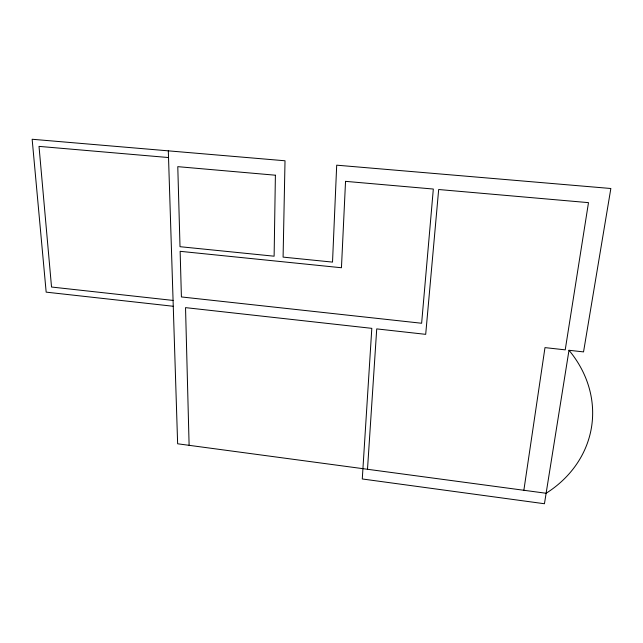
<?xml version="1.0" encoding="UTF-8"?>
<svg xmlns="http://www.w3.org/2000/svg" width="643" height="643" viewBox="0 0 643 643"><rect width="100%" height="100%" fill="white"/><g stroke="black" fill="none" stroke-linecap="round" stroke-linejoin="round"><path stroke-width="0.96" d="M367.499 469.277L376.726 328.894L425.698 334.344L438.671 189.516L588.49 202.641L565.221 349.856L544.983 347.614L523.86 490.271M173.264 306.269L46.167 292.139L32.15 139.258L285.018 160.774L283.089 257.112L332.519 262.103L336.699 165.171L610.85 188.503L583.539 351.898L568.991 350.282L544.444 503.742L362.274 478.971L371.815 328.348L185.53 307.635L189.114 445.326M168.53 157.543L39.014 146.379L51.528 287.027L173.071 300.426M168.313 150.84L177.637 443.783L546.124 493.261A120.201 103.386 8.1 0 0 568.991 350.282M275.397 175.209L274.119 256.203L180.008 246.695L177.781 166.658L275.397 175.209M345.54 181.35L341.449 267.745L180.136 251.317L181.406 296.945L421.631 323.252L433.326 189.042L345.54 181.35"/></g></svg>
